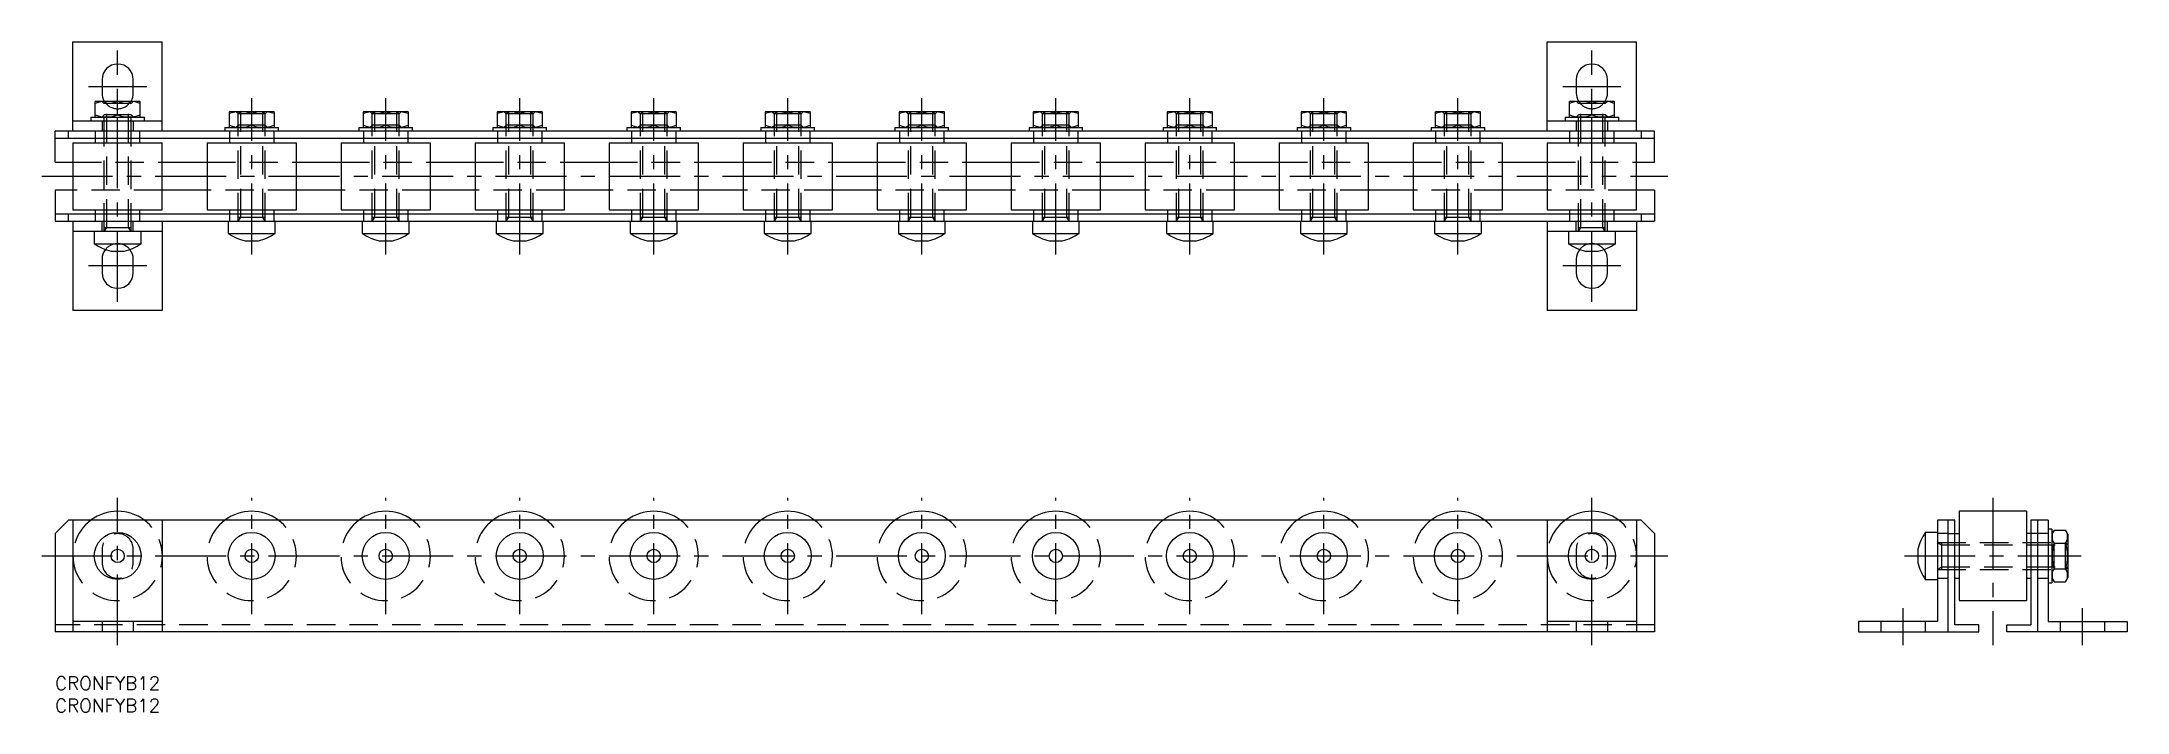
# Model space of a CAD drawing. Extents: x -3 to 464, y -8 to 142.
import ezdxf

# ---------------------------------------------------------------- set-up
doc = ezdxf.new("R2010")
doc.units = 0
doc.header["$LTSCALE"] = 0.5
doc.linetypes.add('CENTER', pattern=[50.8, 31.75, -6.35, 6.35, -6.35])
doc.linetypes.add('DASHED', pattern=[19.05, 12.7, -6.35])
for name, color, linetype in [('MSM_CENTER', 1, 'CENTER'), ('MSM_CONTINUOUS', 7, 'CONTINUOUS'), ('MSM_DASHED', 4, 'DASHED'), ('MSM_PART_NUMBER', 7, 'CONTINUOUS')]:
    doc.layers.add(name, color=color, linetype=linetype)
doc.styles.get("Standard").update_dxf_attribs({"font": 'txt.shx', "height": 3, "bigfont": 'bigfont.shx'})

# ---------------------------------------------------------------- blocks, each defined once
blk = doc.blocks.new('*U46')
at = {"layer": 'MSM_PART_NUMBER'}
blk.add_text('CRONFYB12', height=3, dxfattribs=at).set_placement((0, -3))
blk = doc.blocks.new('*U47')
at = {"layer": 'MSM_PART_NUMBER'}
blk.add_text('CRONFYB12', height=3, dxfattribs=at).set_placement((0, -8))

msp = doc.modelspace()

# ---------------------------------------------------------------- linework, layer by layer
at = {"layer": 'MSM_CENTER'}
for p, q in [((14, 83.91), (14, 140.11)), ((344, 83.91), (344, 140.11)), ((7.5, 132.11), (20.5, 132.11)), ((337.5, 132.11), (350.5, 132.11)), ((44, 94.51), (44, 129.51)), ((74, 94.51), (74, 129.51)), ((104, 94.51), (104, 129.51)), ((134, 94.51), (134, 129.51)), ((164, 94.51), (164, 129.51)), ((194, 94.51), (194, 129.51)), ((224, 94.51), (224, 129.51)), ((254, 94.51), (254, 129.51)), ((284, 94.51), (284, 129.51)), ((314, 94.51), (314, 129.51)), ((-3, 112.01), (361, 112.01)), ((20.5, 91.91), (7.5, 91.91)), ((350.5, 91.91), (337.5, 91.91)), ((14, 7), (14, 40)), ((44, 14), (44, 40)), ((74, 14), (74, 40)), ((104, 14), (104, 40)), ((134, 14), (134, 40)), ((164, 14), (164, 40)), ((194, 14), (194, 40)), ((224, 14), (224, 40)), ((254, 14), (254, 40)), ((284, 14), (284, 40)), ((314, 14), (314, 40)), ((344, 7), (344, 40)), ((433.74, 40), (433.74, 7)), ((-3, 27), (361, 27)), ((413.94, 27), (453.54, 27)), ((413.64, 7), (413.64, 15.3)), ((453.84, 7), (453.84, 15.3))]:
    msp.add_line(p, q, dxfattribs=at)
at = {"layer": 'MSM_CONTINUOUS'}
for p, q in [((4, 122.11), (4, 142.11)), ((4, 142.11), (24, 142.11)), ((24, 122.11), (24, 142.11)), ((334, 122.11), (334, 142.11)), ((334, 142.11), (354, 142.11)), ((354, 122.11), (354, 142.11)), ((10.5, 133.61), (10.5, 130.61)), ((17.5, 130.61), (17.5, 133.61)), ((340.5, 133.61), (340.5, 130.61)), ((347.5, 130.61), (347.5, 133.61)), ((9.1, 128.81), (9, 128.75)), ((9, 125.27), (9, 128.75)), ((9.1, 128.81), (18.9, 128.81)), ((14, 125.72), (14, 128.31)), ((19, 128.75), (18.9, 128.81)), ((19, 128.75), (19, 125.27)), ((39.1, 126.51), (39, 126.45)), ((39, 122.97), (39, 126.45)), ((39.1, 126.51), (48.9, 126.51)), ((49, 126.45), (48.9, 126.51)), ((49, 126.45), (49, 122.97)), ((69.1, 126.51), (69, 126.45)), ((69, 122.97), (69, 126.45)), ((69.1, 126.51), (78.9, 126.51)), ((79, 126.45), (78.9, 126.51)), ((79, 126.45), (79, 122.97)), ((99.1, 126.51), (99, 126.45)), ((99, 122.97), (99, 126.45)), ((99.1, 126.51), (108.9, 126.51)), ((109, 126.45), (108.9, 126.51)), ((109, 126.45), (109, 122.97)), ((129.1, 126.51), (129, 126.45)), ((129, 122.97), (129, 126.45)), ((129.1, 126.51), (138.9, 126.51)), ((139, 126.45), (138.9, 126.51)), ((139, 126.45), (139, 122.97)), ((159.1, 126.51), (159, 126.45)), ((159, 122.97), (159, 126.45)), ((159.1, 126.51), (168.9, 126.51)), ((169, 126.45), (168.9, 126.51)), ((169, 126.45), (169, 122.97)), ((189.1, 126.51), (189, 126.45)), ((189, 122.97), (189, 126.45)), ((189.1, 126.51), (198.9, 126.51)), ((199, 126.45), (198.9, 126.51)), ((199, 126.45), (199, 122.97)), ((219.1, 126.51), (219, 126.45)), ((219, 122.97), (219, 126.45)), ((219.1, 126.51), (228.9, 126.51)), ((229, 126.45), (228.9, 126.51)), ((229, 126.45), (229, 122.97)), ((249.1, 126.51), (249, 126.45)), ((249, 122.97), (249, 126.45)), ((249.1, 126.51), (258.9, 126.51)), ((259, 126.45), (258.9, 126.51)), ((259, 126.45), (259, 122.97)), ((279.1, 126.51), (279, 126.45)), ((279, 122.97), (279, 126.45)), ((279.1, 126.51), (288.9, 126.51)), ((289, 126.45), (288.9, 126.51)), ((289, 126.45), (289, 122.97)), ((309.1, 126.51), (309, 126.45)), ((309, 122.97), (309, 126.45)), ((309.1, 126.51), (318.9, 126.51)), ((319, 126.45), (318.9, 126.51)), ((319, 126.45), (319, 122.97)), ((339.1, 128.81), (339, 128.75)), ((339, 125.27), (339, 128.75)), ((339.1, 128.81), (348.9, 128.81)), ((344, 125.72), (344, 128.31)), ((349, 128.75), (348.9, 128.81)), ((349, 128.75), (349, 125.27)), ((0, 115.11), (0, 122.11)), ((358, 122.11), (0, 122.11)), ((3, 120.51), (3, 122.11)), ((4, 124.41), (24, 124.41)), ((8, 125.21), (8, 124.41)), ((8, 125.21), (20, 125.21)), ((9, 125.27), (9.1, 125.21)), ((18.9, 125.21), (19, 125.27)), ((20, 124.41), (20, 125.21)), ((38, 122.91), (38, 122.11)), ((38, 122.91), (50, 122.91)), ((39, 122.97), (39.1, 122.91)), ((44, 123.42), (44, 126.01)), ((48.9, 122.91), (49, 122.97)), ((50, 122.11), (50, 122.91)), ((68, 122.91), (68, 122.11)), ((68, 122.91), (80, 122.91)), ((69, 122.97), (69.1, 122.91)), ((74, 123.42), (74, 126.01)), ((78.9, 122.91), (79, 122.97)), ((80, 122.11), (80, 122.91)), ((98, 122.91), (98, 122.11)), ((98, 122.91), (110, 122.91)), ((99, 122.97), (99.1, 122.91)), ((104, 123.42), (104, 126.01)), ((108.9, 122.91), (109, 122.97)), ((110, 122.11), (110, 122.91)), ((128, 122.91), (128, 122.11)), ((128, 122.91), (140, 122.91)), ((129, 122.97), (129.1, 122.91)), ((134, 123.42), (134, 126.01)), ((138.9, 122.91), (139, 122.97)), ((140, 122.11), (140, 122.91)), ((158, 122.91), (158, 122.11)), ((158, 122.91), (170, 122.91)), ((159, 122.97), (159.1, 122.91)), ((164, 123.42), (164, 126.01)), ((168.9, 122.91), (169, 122.97)), ((170, 122.11), (170, 122.91)), ((188, 122.91), (188, 122.11)), ((188, 122.91), (200, 122.91)), ((189, 122.97), (189.1, 122.91)), ((194, 123.42), (194, 126.01)), ((198.9, 122.91), (199, 122.97)), ((200, 122.11), (200, 122.91)), ((218, 122.91), (218, 122.11)), ((218, 122.91), (230, 122.91)), ((219, 122.97), (219.1, 122.91)), ((224, 123.42), (224, 126.01)), ((228.9, 122.91), (229, 122.97)), ((230, 122.11), (230, 122.91)), ((248, 122.91), (248, 122.11)), ((248, 122.91), (260, 122.91)), ((249, 122.97), (249.1, 122.91)), ((254, 123.42), (254, 126.01)), ((258.9, 122.91), (259, 122.97)), ((260, 122.11), (260, 122.91)), ((278, 122.91), (278, 122.11)), ((278, 122.91), (290, 122.91)), ((279, 122.97), (279.1, 122.91)), ((284, 123.42), (284, 126.01)), ((288.9, 122.91), (289, 122.97)), ((290, 122.11), (290, 122.91)), ((308, 122.91), (308, 122.11)), ((308, 122.91), (320, 122.91)), ((309, 122.97), (309.1, 122.91)), ((314, 123.42), (314, 126.01)), ((318.9, 122.91), (319, 122.97)), ((320, 122.11), (320, 122.91)), ((334, 124.41), (354, 124.41)), ((338, 125.21), (338, 124.41)), ((338, 125.21), (350, 125.21)), ((339, 125.27), (339.1, 125.21)), ((348.9, 125.21), (349, 125.27)), ((350, 124.41), (350, 125.21)), ((355, 122.11), (355, 120.51)), ((358, 115.11), (358, 122.11)), ((0, 120.51), (358, 120.51)), ((4, 119.51), (4, 104.51)), ((4, 119.51), (24, 119.51)), ((9, 120.51), (9, 119.51)), ((19, 119.51), (19, 120.51)), ((24, 104.51), (24, 119.51)), ((34, 119.51), (34, 104.51)), ((34, 119.51), (54, 119.51)), ((39, 120.51), (39, 119.51)), ((49, 119.51), (49, 120.51)), ((54, 104.51), (54, 119.51)), ((64, 119.51), (64, 104.51)), ((64, 119.51), (84, 119.51)), ((69, 120.51), (69, 119.51)), ((79, 119.51), (79, 120.51)), ((84, 104.51), (84, 119.51)), ((94, 119.51), (94, 104.51)), ((94, 119.51), (114, 119.51)), ((99, 120.51), (99, 119.51)), ((109, 119.51), (109, 120.51)), ((114, 104.51), (114, 119.51)), ((124, 119.51), (124, 104.51)), ((124, 119.51), (144, 119.51)), ((129, 120.51), (129, 119.51)), ((139, 119.51), (139, 120.51)), ((144, 104.51), (144, 119.51)), ((154, 119.51), (154, 104.51)), ((154, 119.51), (174, 119.51)), ((159, 120.51), (159, 119.51)), ((169, 119.51), (169, 120.51)), ((174, 104.51), (174, 119.51)), ((184, 119.51), (184, 104.51)), ((184, 119.51), (204, 119.51)), ((189, 120.51), (189, 119.51)), ((199, 119.51), (199, 120.51)), ((204, 104.51), (204, 119.51)), ((214, 119.51), (214, 104.51)), ((214, 119.51), (234, 119.51)), ((219, 120.51), (219, 119.51)), ((229, 119.51), (229, 120.51)), ((234, 104.51), (234, 119.51)), ((244, 119.51), (244, 104.51)), ((244, 119.51), (264, 119.51)), ((249, 120.51), (249, 119.51)), ((259, 119.51), (259, 120.51)), ((264, 104.51), (264, 119.51)), ((274, 119.51), (274, 104.51)), ((274, 119.51), (294, 119.51)), ((279, 120.51), (279, 119.51)), ((289, 119.51), (289, 120.51)), ((294, 104.51), (294, 119.51)), ((304, 119.51), (304, 104.51)), ((304, 119.51), (324, 119.51)), ((309, 120.51), (309, 119.51)), ((319, 119.51), (319, 120.51)), ((324, 104.51), (324, 119.51)), ((334, 119.51), (334, 104.51)), ((334, 119.51), (354, 119.51)), ((339, 120.51), (339, 119.51)), ((349, 119.51), (349, 120.51)), ((354, 104.51), (354, 119.51)), ((0, 115.11), (4, 115.11)), ((24, 115.11), (34, 115.11)), ((54, 115.11), (64, 115.11)), ((84, 115.11), (94, 115.11)), ((114, 115.11), (124, 115.11)), ((144, 115.11), (154, 115.11)), ((174, 115.11), (184, 115.11)), ((204, 115.11), (214, 115.11)), ((234, 115.11), (244, 115.11)), ((264, 115.11), (274, 115.11)), ((294, 115.11), (304, 115.11)), ((324, 115.11), (334, 115.11)), ((354, 115.11), (358, 115.11)), ((0, 108.91), (0, 101.91)), ((4, 108.91), (0, 108.91)), ((34, 108.91), (24, 108.91)), ((64, 108.91), (54, 108.91)), ((94, 108.91), (84, 108.91)), ((124, 108.91), (114, 108.91)), ((154, 108.91), (144, 108.91)), ((184, 108.91), (174, 108.91)), ((214, 108.91), (204, 108.91)), ((244, 108.91), (234, 108.91)), ((274, 108.91), (264, 108.91)), ((304, 108.91), (294, 108.91)), ((334, 108.91), (324, 108.91)), ((358, 108.91), (354, 108.91)), ((358, 108.91), (358, 101.91)), ((358, 103.51), (0, 103.51)), ((3, 101.91), (3, 103.51)), ((4, 104.51), (24, 104.51)), ((9, 104.51), (9, 103.51)), ((19, 103.51), (19, 104.51)), ((34, 104.51), (54, 104.51)), ((39, 104.51), (39, 103.51)), ((49, 103.51), (49, 104.51)), ((64, 104.51), (84, 104.51)), ((69, 104.51), (69, 103.51)), ((79, 103.51), (79, 104.51)), ((94, 104.51), (114, 104.51)), ((99, 104.51), (99, 103.51)), ((109, 103.51), (109, 104.51)), ((124, 104.51), (144, 104.51)), ((129, 104.51), (129, 103.51)), ((139, 103.51), (139, 104.51)), ((154, 104.51), (174, 104.51)), ((159, 104.51), (159, 103.51)), ((169, 103.51), (169, 104.51)), ((184, 104.51), (204, 104.51)), ((189, 104.51), (189, 103.51)), ((199, 103.51), (199, 104.51)), ((214, 104.51), (234, 104.51)), ((219, 104.51), (219, 103.51)), ((229, 103.51), (229, 104.51)), ((244, 104.51), (264, 104.51)), ((249, 104.51), (249, 103.51)), ((259, 103.51), (259, 104.51)), ((274, 104.51), (294, 104.51)), ((279, 104.51), (279, 103.51)), ((289, 103.51), (289, 104.51)), ((304, 104.51), (324, 104.51)), ((309, 104.51), (309, 103.51)), ((319, 103.51), (319, 104.51)), ((334, 104.51), (354, 104.51)), ((339, 104.51), (339, 103.51)), ((349, 103.51), (349, 104.51)), ((355, 103.51), (355, 101.91)), ((0, 101.91), (358, 101.91)), ((4, 101.91), (4, 81.91)), ((24, 99.61), (4, 99.61)), ((8.75, 99.61), (8.75, 96.9)), ((19.25, 96.9), (19.25, 99.61)), ((24, 101.91), (24, 81.91)), ((38.75, 101.91), (38.75, 99.2)), ((38.75, 99.2), (49.25, 99.2)), ((49.25, 99.2), (49.25, 101.91)), ((68.75, 101.91), (68.75, 99.2)), ((68.75, 99.2), (79.25, 99.2)), ((79.25, 99.2), (79.25, 101.91)), ((98.75, 101.91), (98.75, 99.2)), ((98.75, 99.2), (109.25, 99.2)), ((109.25, 99.2), (109.25, 101.91)), ((128.75, 101.91), (128.75, 99.2)), ((128.75, 99.2), (139.25, 99.2)), ((139.25, 99.2), (139.25, 101.91)), ((158.75, 101.91), (158.75, 99.2)), ((158.75, 99.2), (169.25, 99.2)), ((169.25, 99.2), (169.25, 101.91)), ((188.75, 101.91), (188.75, 99.2)), ((188.75, 99.2), (199.25, 99.2)), ((199.25, 99.2), (199.25, 101.91)), ((218.75, 101.91), (218.75, 99.2)), ((218.75, 99.2), (229.25, 99.2)), ((229.25, 99.2), (229.25, 101.91)), ((248.75, 101.91), (248.75, 99.2)), ((248.75, 99.2), (259.25, 99.2)), ((259.25, 99.2), (259.25, 101.91)), ((278.75, 101.91), (278.75, 99.2)), ((278.75, 99.2), (289.25, 99.2)), ((289.25, 99.2), (289.25, 101.91)), ((308.75, 101.91), (308.75, 99.2)), ((308.75, 99.2), (319.25, 99.2)), ((319.25, 99.2), (319.25, 101.91)), ((334, 101.91), (334, 81.91)), ((354, 99.61), (334, 99.61)), ((338.75, 99.61), (338.75, 96.9)), ((349.25, 96.9), (349.25, 99.61)), ((354, 101.91), (354, 81.91)), ((8.75, 96.9), (19.25, 96.9)), ((10.5, 93.41), (10.5, 90.41)), ((12.51, 95.21), (15.49, 95.21)), ((17.5, 90.41), (17.5, 93.41)), ((42.51, 97.51), (45.49, 97.51)), ((72.51, 97.51), (75.49, 97.51)), ((102.51, 97.51), (105.49, 97.51)), ((132.51, 97.51), (135.49, 97.51)), ((162.51, 97.51), (165.49, 97.51)), ((192.51, 97.51), (195.49, 97.51)), ((222.51, 97.51), (225.49, 97.51)), ((252.51, 97.51), (255.49, 97.51)), ((282.51, 97.51), (285.49, 97.51)), ((312.51, 97.51), (315.49, 97.51)), ((338.75, 96.9), (349.25, 96.9)), ((340.5, 93.41), (340.5, 90.41)), ((342.51, 95.21), (345.49, 95.21)), ((347.5, 90.41), (347.5, 93.41)), ((24, 81.91), (4, 81.91)), ((354, 81.91), (334, 81.91)), ((0, 32), (3, 35)), ((355, 35), (3, 35)), ((4, 35), (4, 10)), ((24, 35), (24, 10)), ((334, 35), (334, 10)), ((354, 35), (354, 10)), ((355, 35), (358, 32)), ((425.24, 35), (421.34, 35)), ((421.34, 35), (421.34, 12.3)), ((423.64, 35), (423.64, 10)), ((425.24, 11.6), (425.24, 35)), ((426.24, 37), (426.24, 17)), ((441.24, 37), (426.24, 37)), ((441.24, 37), (441.24, 17)), ((442.24, 35), (442.24, 11.6)), ((446.14, 35), (442.24, 35)), ((443.84, 10), (443.84, 35)), ((446.14, 35), (446.14, 12.3)), ((446.94, 33), (446.14, 33)), ((446.94, 33), (446.94, 21)), ((447.44, 32.77), (446.94, 31.9)), ((447.44, 32.77), (450.03, 32.77)), ((450.54, 31.9), (450.03, 32.77)), ((0, 32), (0, 10)), ((358, 32), (358, 10)), ((416.94, 28.49), (416.94, 25.51)), ((418.63, 32.25), (418.63, 21.75)), ((421.34, 32.25), (418.63, 32.25)), ((423.64, 32), (426.24, 32)), ((443.84, 32), (441.24, 32)), ((447.44, 29.89), (450.03, 29.89)), ((450.54, 31.9), (450.54, 22.1)), ((447.44, 24.11), (450.03, 24.11)), ((418.63, 21.75), (421.34, 21.75)), ((425.24, 22), (426.24, 22)), ((441.24, 22), (442.24, 22)), ((446.14, 21), (446.94, 21)), ((446.94, 22.1), (447.44, 21.23)), ((447.44, 21.23), (450.03, 21.23)), ((450.03, 21.23), (450.54, 22.1)), ((426.24, 17), (441.24, 17)), ((358, 10), (0, 10)), ((24, 12.3), (4, 12.3)), ((354, 12.3), (334, 12.3)), ((421.34, 12.3), (403.64, 12.3)), ((403.64, 12.3), (403.64, 10)), ((403.64, 10), (430.64, 10)), ((430.64, 11.6), (425.24, 11.6)), ((430.64, 10), (430.64, 11.6)), ((436.84, 11.6), (442.24, 11.6)), ((436.84, 10), (436.84, 11.6)), ((463.84, 10), (436.84, 10)), ((446.14, 12.3), (463.84, 12.3)), ((463.84, 12.3), (463.84, 10))]:
    msp.add_line(p, q, dxfattribs=at)
for centre, radius in [((14, 27), 5.25), ((14, 27), 1.49), ((44, 27), 5.25), ((44, 27), 1.49), ((74, 27), 5.25), ((74, 27), 1.49), ((104, 27), 5.25), ((104, 27), 1.49), ((134, 27), 5.25), ((134, 27), 1.49), ((164, 27), 5.25), ((164, 27), 1.49), ((194, 27), 5.25), ((194, 27), 1.49), ((224, 27), 5.25), ((224, 27), 1.49), ((254, 27), 5.25), ((254, 27), 1.49), ((284, 27), 5.25), ((284, 27), 1.49), ((314, 27), 5.25), ((314, 27), 1.49), ((344, 27), 5.25), ((344, 27), 1.49)]:
    msp.add_circle(centre, radius, dxfattribs=at)
for centre, radius, start, end in [((14, 133.61), 3.5, 0, 180), ((344, 133.61), 3.5, 0, 180), ((11.5, 121.38), 7.37, 70.1592, 109.8408), ((14, 130.61), 3.5, 180, 210.9497), ((16.5, 121.38), 7.37, 70.1592, 109.8408), ((14, 130.61), 3.5, 329.0503, 0), ((41.5, 119.08), 7.37, 70.1592, 109.8408), ((46.5, 119.08), 7.37, 70.1592, 109.8408), ((71.5, 119.08), 7.37, 70.1592, 109.8408), ((76.5, 119.08), 7.37, 70.1592, 109.8408), ((101.5, 119.08), 7.37, 70.1592, 109.8408), ((106.5, 119.08), 7.37, 70.1592, 109.8408), ((131.5, 119.08), 7.37, 70.1592, 109.8408), ((136.5, 119.08), 7.37, 70.1592, 109.8408), ((161.5, 119.08), 7.37, 70.1592, 109.8408), ((166.5, 119.08), 7.37, 70.1592, 109.8408), ((191.5, 119.08), 7.37, 70.1592, 109.8408), ((196.5, 119.08), 7.37, 70.1592, 109.8408), ((221.5, 119.08), 7.37, 70.1592, 109.8408), ((226.5, 119.08), 7.37, 70.1592, 109.8408), ((251.5, 119.08), 7.37, 70.1592, 109.8408), ((256.5, 119.08), 7.37, 70.1592, 109.8408), ((281.5, 119.08), 7.37, 70.1592, 109.8408), ((286.5, 119.08), 7.37, 70.1592, 109.8408), ((311.5, 119.08), 7.37, 70.1592, 109.8408), ((316.5, 119.08), 7.37, 70.1592, 109.8408), ((341.5, 121.38), 7.37, 70.1592, 109.8408), ((344, 130.61), 3.5, 180, 210.9497), ((346.5, 121.38), 7.37, 70.1592, 109.8408), ((344, 130.61), 3.5, 329.0503, 0), ((11.5, 132.64), 7.37, 250.1592, 289.8408), ((16.5, 132.64), 7.37, 250.1592, 289.8408), ((41.5, 130.34), 7.37, 250.1592, 289.8408), ((46.5, 130.34), 7.37, 250.1592, 289.8408), ((71.5, 130.34), 7.37, 250.1592, 289.8408), ((76.5, 130.34), 7.37, 250.1592, 289.8408), ((101.5, 130.34), 7.37, 250.1592, 289.8408), ((106.5, 130.34), 7.37, 250.1592, 289.8408), ((131.5, 130.34), 7.37, 250.1592, 289.8408), ((136.5, 130.34), 7.37, 250.1592, 289.8408), ((161.5, 130.34), 7.37, 250.1592, 289.8408), ((166.5, 130.34), 7.37, 250.1592, 289.8408), ((191.5, 130.34), 7.37, 250.1592, 289.8408), ((196.5, 130.34), 7.37, 250.1592, 289.8408), ((221.5, 130.34), 7.37, 250.1592, 289.8408), ((226.5, 130.34), 7.37, 250.1592, 289.8408), ((251.5, 130.34), 7.37, 250.1592, 289.8408), ((256.5, 130.34), 7.37, 250.1592, 289.8408), ((281.5, 130.34), 7.37, 250.1592, 289.8408), ((286.5, 130.34), 7.37, 250.1592, 289.8408), ((311.5, 130.34), 7.37, 250.1592, 289.8408), ((316.5, 130.34), 7.37, 250.1592, 289.8408), ((341.5, 132.64), 7.37, 250.1592, 289.8408), ((346.5, 132.64), 7.37, 250.1592, 289.8408), ((45.54, 109.25), 12.12, 235.9445, 255.5214), ((42.46, 109.25), 12.12, 284.4786, 304.0555), ((75.54, 109.25), 12.12, 235.9445, 255.5214), ((72.46, 109.25), 12.12, 284.4786, 304.0555), ((105.54, 109.25), 12.12, 235.9445, 255.5214), ((102.46, 109.25), 12.12, 284.4786, 304.0555), ((135.54, 109.25), 12.12, 235.9445, 255.5214), ((132.46, 109.25), 12.12, 284.4786, 304.0555), ((165.54, 109.25), 12.12, 235.9445, 255.5214), ((162.46, 109.25), 12.12, 284.4786, 304.0555), ((195.54, 109.25), 12.12, 235.9445, 255.5214), ((192.46, 109.25), 12.12, 284.4786, 304.0555), ((225.54, 109.25), 12.12, 235.9445, 255.5214), ((222.46, 109.25), 12.12, 284.4786, 304.0555), ((255.54, 109.25), 12.12, 235.9445, 255.5214), ((252.46, 109.25), 12.12, 284.4786, 304.0555), ((285.54, 109.25), 12.12, 235.9445, 255.5214), ((282.46, 109.25), 12.12, 284.4786, 304.0555), ((315.54, 109.25), 12.12, 235.9445, 255.5214), ((312.46, 109.25), 12.12, 284.4786, 304.0555), ((15.54, 106.95), 12.12, 235.9445, 255.5214), ((14, 93.41), 3.5, 141.2477, 180), ((12.46, 106.95), 12.12, 284.4786, 304.0555), ((14, 93.41), 3.5, 0, 38.7523), ((345.54, 106.95), 12.12, 235.9445, 255.5214), ((344, 93.41), 3.5, 141.2477, 180), ((342.46, 106.95), 12.12, 284.4786, 304.0555), ((344, 93.41), 3.5, 0, 38.7523), ((14, 90.41), 3.5, 180, 0), ((344, 90.41), 3.5, 180, 0), ((14, 27), 10, 53.1301, 126.8699), ((44, 27), 10, 53.1301, 126.8699), ((74, 27), 10, 53.1301, 126.8699), ((104, 27), 10, 53.1301, 126.8699), ((134, 27), 10, 53.1301, 126.8699), ((164, 27), 10, 53.1301, 126.8699), ((194, 27), 10, 53.1301, 126.8699), ((224, 27), 10, 53.1301, 126.8699), ((254, 27), 10, 53.1301, 126.8699), ((284, 27), 10, 53.1301, 126.8699), ((314, 27), 10, 53.1301, 126.8699), ((344, 27), 10, 53.1301, 126.8699), ((428.67, 25.46), 12.12, 145.9445, 165.5214), ((449.55, 31.33), 2.56, 154.3574, 214.3573), ((456.6, 27), 9.61, 162.5124, 197.4876), ((447.92, 31.33), 2.56, 325.6427, 25.6426), ((440.87, 27), 9.61, 342.5124, 17.4876), ((428.67, 28.54), 12.12, 194.4786, 214.0555), ((449.55, 22.67), 2.56, 145.6427, 205.6426), ((447.92, 22.67), 2.56, 334.3574, 34.3573)]:
    msp.add_arc(centre, radius, start, end, dxfattribs=at)
at = {"layer": 'MSM_DASHED'}
for p, q in [((10.46, 128.81), (11, 128.27)), ((11.54, 128.81), (11, 128.27)), ((17, 128.27), (11, 128.27)), ((11, 99.61), (11, 128.27)), ((11.54, 100.55), (11.54, 128.81)), ((16.46, 128.81), (17, 128.27)), ((16.46, 100.55), (16.46, 128.81)), ((17.54, 128.81), (17, 128.27)), ((17, 99.61), (17, 128.27)), ((40.46, 126.51), (41, 125.97)), ((41.54, 126.51), (41, 125.97)), ((41.54, 102.85), (41.54, 126.51)), ((46.46, 126.51), (47, 125.97)), ((46.46, 102.85), (46.46, 126.51)), ((47.54, 126.51), (47, 125.97)), ((70.46, 126.51), (71, 125.97)), ((71.54, 126.51), (71, 125.97)), ((71.54, 102.85), (71.54, 126.51)), ((76.46, 126.51), (77, 125.97)), ((76.46, 102.85), (76.46, 126.51)), ((77.54, 126.51), (77, 125.97)), ((100.46, 126.51), (101, 125.97)), ((101.54, 126.51), (101, 125.97)), ((101.54, 102.85), (101.54, 126.51)), ((106.46, 126.51), (107, 125.97)), ((106.46, 102.85), (106.46, 126.51)), ((107.54, 126.51), (107, 125.97)), ((130.46, 126.51), (131, 125.97)), ((131.54, 126.51), (131, 125.97)), ((131.54, 102.85), (131.54, 126.51)), ((136.46, 126.51), (137, 125.97)), ((136.46, 102.85), (136.46, 126.51)), ((137.54, 126.51), (137, 125.97)), ((160.46, 126.51), (161, 125.97)), ((161.54, 126.51), (161, 125.97)), ((161.54, 102.85), (161.54, 126.51)), ((166.46, 126.51), (167, 125.97)), ((166.46, 102.85), (166.46, 126.51)), ((167.54, 126.51), (167, 125.97)), ((190.46, 126.51), (191, 125.97)), ((191.54, 126.51), (191, 125.97)), ((191.54, 102.85), (191.54, 126.51)), ((196.46, 126.51), (197, 125.97)), ((196.46, 102.85), (196.46, 126.51)), ((197.54, 126.51), (197, 125.97)), ((220.46, 126.51), (221, 125.97)), ((221.54, 126.51), (221, 125.97)), ((221.54, 102.85), (221.54, 126.51)), ((226.46, 126.51), (227, 125.97)), ((226.46, 102.85), (226.46, 126.51)), ((227.54, 126.51), (227, 125.97)), ((250.46, 126.51), (251, 125.97)), ((251.54, 126.51), (251, 125.97)), ((251.54, 102.85), (251.54, 126.51)), ((256.46, 126.51), (257, 125.97)), ((256.46, 102.85), (256.46, 126.51)), ((257.54, 126.51), (257, 125.97)), ((280.46, 126.51), (281, 125.97)), ((281.54, 126.51), (281, 125.97)), ((281.54, 102.85), (281.54, 126.51)), ((286.46, 126.51), (287, 125.97)), ((286.46, 102.85), (286.46, 126.51)), ((287.54, 126.51), (287, 125.97)), ((310.46, 126.51), (311, 125.97)), ((311.54, 126.51), (311, 125.97)), ((311.54, 102.85), (311.54, 126.51)), ((316.46, 126.51), (317, 125.97)), ((316.46, 102.85), (316.46, 126.51)), ((317.54, 126.51), (317, 125.97)), ((340.46, 128.81), (341, 128.27)), ((341.54, 128.81), (341, 128.27)), ((341, 99.61), (341, 128.27)), ((347, 128.27), (341, 128.27)), ((341.54, 100.55), (341.54, 128.81)), ((346.46, 100.55), (346.46, 128.81)), ((346.46, 128.81), (347, 128.27)), ((347.54, 128.81), (347, 128.27)), ((347, 99.61), (347, 128.27)), ((9, 122.11), (9, 120.51)), ((10.46, 125.21), (11, 125.75)), ((10.5, 124.41), (10.5, 122.11)), ((17, 125.75), (11, 125.75)), ((17.54, 125.21), (17, 125.75)), ((17.5, 124.41), (17.5, 122.11)), ((19, 120.51), (19, 122.11)), ((39, 122.11), (39, 120.51)), ((40.46, 122.91), (41, 123.45)), ((47, 125.97), (41, 125.97)), ((41, 101.91), (41, 125.97)), ((47, 123.45), (41, 123.45)), ((47, 101.91), (47, 125.97)), ((47.54, 122.91), (47, 123.45)), ((49, 120.51), (49, 122.11)), ((69, 122.11), (69, 120.51)), ((70.46, 122.91), (71, 123.45)), ((77, 125.97), (71, 125.97)), ((71, 101.91), (71, 125.97)), ((77, 123.45), (71, 123.45)), ((77, 101.91), (77, 125.97)), ((77.54, 122.91), (77, 123.45)), ((79, 120.51), (79, 122.11)), ((99, 122.11), (99, 120.51)), ((100.46, 122.91), (101, 123.45)), ((107, 125.97), (101, 125.97)), ((101, 101.91), (101, 125.97)), ((107, 123.45), (101, 123.45)), ((107, 101.91), (107, 125.97)), ((107.54, 122.91), (107, 123.45)), ((109, 120.51), (109, 122.11)), ((129, 122.11), (129, 120.51)), ((130.46, 122.91), (131, 123.45)), ((137, 125.97), (131, 125.97)), ((131, 101.91), (131, 125.97)), ((137, 123.45), (131, 123.45)), ((137, 101.91), (137, 125.97)), ((137.54, 122.91), (137, 123.45)), ((139, 120.51), (139, 122.11)), ((159, 122.11), (159, 120.51)), ((160.46, 122.91), (161, 123.45)), ((167, 125.97), (161, 125.97)), ((161, 101.91), (161, 125.97)), ((167, 123.45), (161, 123.45)), ((167, 101.91), (167, 125.97)), ((167.54, 122.91), (167, 123.45)), ((169, 120.51), (169, 122.11)), ((189, 122.11), (189, 120.51)), ((190.46, 122.91), (191, 123.45)), ((197, 125.97), (191, 125.97)), ((191, 101.91), (191, 125.97)), ((197, 123.45), (191, 123.45)), ((197, 101.91), (197, 125.97)), ((197.54, 122.91), (197, 123.45)), ((199, 120.51), (199, 122.11)), ((219, 122.11), (219, 120.51)), ((220.46, 122.91), (221, 123.45)), ((227, 125.97), (221, 125.97)), ((221, 101.91), (221, 125.97)), ((227, 123.45), (221, 123.45)), ((227, 101.91), (227, 125.97)), ((227.54, 122.91), (227, 123.45)), ((229, 120.51), (229, 122.11)), ((249, 122.11), (249, 120.51)), ((250.46, 122.91), (251, 123.45)), ((257, 125.97), (251, 125.97)), ((251, 101.91), (251, 125.97)), ((257, 123.45), (251, 123.45)), ((257, 101.91), (257, 125.97)), ((257.54, 122.91), (257, 123.45)), ((259, 120.51), (259, 122.11)), ((279, 122.11), (279, 120.51)), ((280.46, 122.91), (281, 123.45)), ((287, 125.97), (281, 125.97)), ((281, 101.91), (281, 125.97)), ((287, 123.45), (281, 123.45)), ((287, 101.91), (287, 125.97)), ((287.54, 122.91), (287, 123.45)), ((289, 120.51), (289, 122.11)), ((309, 122.11), (309, 120.51)), ((310.46, 122.91), (311, 123.45)), ((317, 125.97), (311, 125.97)), ((311, 101.91), (311, 125.97)), ((317, 123.45), (311, 123.45)), ((317, 101.91), (317, 125.97)), ((317.54, 122.91), (317, 123.45)), ((319, 120.51), (319, 122.11)), ((339, 122.11), (339, 120.51)), ((340.46, 125.21), (341, 125.75)), ((340.5, 124.41), (340.5, 122.11)), ((347, 125.75), (341, 125.75)), ((347.54, 125.21), (347, 125.75)), ((347.5, 124.41), (347.5, 122.11)), ((349, 120.51), (349, 122.11)), ((4, 115.11), (24, 115.11)), ((34, 115.11), (54, 115.11)), ((64, 115.11), (84, 115.11)), ((94, 115.11), (114, 115.11)), ((124, 115.11), (144, 115.11)), ((154, 115.11), (174, 115.11)), ((184, 115.11), (204, 115.11)), ((214, 115.11), (234, 115.11)), ((244, 115.11), (264, 115.11)), ((274, 115.11), (294, 115.11)), ((304, 115.11), (324, 115.11)), ((334, 115.11), (354, 115.11)), ((24, 108.91), (4, 108.91)), ((54, 108.91), (34, 108.91)), ((84, 108.91), (64, 108.91)), ((114, 108.91), (94, 108.91)), ((144, 108.91), (124, 108.91)), ((174, 108.91), (154, 108.91)), ((204, 108.91), (184, 108.91)), ((234, 108.91), (214, 108.91)), ((264, 108.91), (244, 108.91)), ((294, 108.91), (274, 108.91)), ((324, 108.91), (304, 108.91)), ((354, 108.91), (334, 108.91)), ((9, 103.51), (9, 101.91)), ((19, 101.91), (19, 103.51)), ((39, 103.51), (39, 101.91)), ((41, 102.85), (47, 102.85)), ((41, 101.91), (41.54, 102.85)), ((47, 101.91), (46.46, 102.85)), ((49, 101.91), (49, 103.51)), ((69, 103.51), (69, 101.91)), ((71, 102.85), (77, 102.85)), ((71, 101.91), (71.54, 102.85)), ((77, 101.91), (76.46, 102.85)), ((79, 101.91), (79, 103.51)), ((99, 103.51), (99, 101.91)), ((101, 102.85), (107, 102.85)), ((101, 101.91), (101.54, 102.85)), ((107, 101.91), (106.46, 102.85)), ((109, 101.91), (109, 103.51)), ((129, 103.51), (129, 101.91)), ((131, 102.85), (137, 102.85)), ((131, 101.91), (131.54, 102.85)), ((137, 101.91), (136.46, 102.85)), ((139, 101.91), (139, 103.51)), ((159, 103.51), (159, 101.91)), ((161, 102.85), (167, 102.85)), ((161, 101.91), (161.54, 102.85)), ((167, 101.91), (166.46, 102.85)), ((169, 101.91), (169, 103.51)), ((189, 103.51), (189, 101.91)), ((191, 102.85), (197, 102.85)), ((191, 101.91), (191.54, 102.85)), ((197, 101.91), (196.46, 102.85)), ((199, 101.91), (199, 103.51)), ((219, 103.51), (219, 101.91)), ((221, 102.85), (227, 102.85)), ((221, 101.91), (221.54, 102.85)), ((227, 101.91), (226.46, 102.85)), ((229, 101.91), (229, 103.51)), ((249, 103.51), (249, 101.91)), ((251, 102.85), (257, 102.85)), ((251, 101.91), (251.54, 102.85)), ((257, 101.91), (256.46, 102.85)), ((259, 101.91), (259, 103.51)), ((279, 103.51), (279, 101.91)), ((281, 102.85), (287, 102.85)), ((281, 101.91), (281.54, 102.85)), ((287, 101.91), (286.46, 102.85)), ((289, 101.91), (289, 103.51)), ((309, 103.51), (309, 101.91)), ((311, 102.85), (317, 102.85)), ((311, 101.91), (311.54, 102.85)), ((317, 101.91), (316.46, 102.85)), ((319, 101.91), (319, 103.51)), ((339, 103.51), (339, 101.91)), ((349, 101.91), (349, 103.51)), ((10.5, 99.61), (10.5, 101.91)), ((11, 100.55), (17, 100.55)), ((11, 99.61), (11.54, 100.55)), ((17, 99.61), (16.46, 100.55)), ((17.5, 99.61), (17.5, 101.91)), ((340.5, 99.61), (340.5, 101.91)), ((341, 99.61), (341.54, 100.55)), ((341, 100.55), (347, 100.55)), ((347, 99.61), (346.46, 100.55)), ((347.5, 99.61), (347.5, 101.91)), ((10.5, 28.5), (10.5, 25.5)), ((17.5, 25.5), (17.5, 28.5)), ((340.5, 28.5), (340.5, 25.5)), ((347.5, 25.5), (347.5, 28.5)), ((423.64, 32), (421.34, 32)), ((421.34, 30), (450, 30)), ((421.34, 30), (422.27, 29.46)), ((422.27, 30), (422.27, 24)), ((422.27, 29.46), (450.54, 29.46)), ((446.14, 32), (443.84, 32)), ((446.94, 30.54), (447.48, 30)), ((447.48, 24), (447.48, 30)), ((450.54, 30.54), (450, 30)), ((450, 24), (450, 30)), ((450.54, 29.46), (450, 30)), ((421.34, 24), (422.27, 24.54)), ((421.34, 24), (450, 24)), ((422.27, 24.54), (450.54, 24.54)), ((446.94, 23.46), (447.48, 24)), ((450.54, 24.54), (450, 24)), ((450.54, 23.46), (450, 24)), ((421.34, 22), (423.64, 22)), ((443.84, 22), (446.14, 22)), ((358, 11.6), (0, 11.6)), ((10.5, 12.3), (10.5, 10)), ((17.5, 12.3), (17.5, 10)), ((340.5, 12.3), (340.5, 10)), ((347.5, 12.3), (347.5, 10)), ((408.64, 12.3), (408.64, 10)), ((418.64, 10), (418.64, 12.3)), ((448.84, 12.3), (448.84, 10)), ((458.84, 10), (458.84, 12.3))]:
    msp.add_line(p, q, dxfattribs=at)
for centre, radius, start, end in [((14, 130.61), 3.5, 210.9497, 329.0503), ((344, 130.61), 3.5, 210.9497, 329.0503), ((14, 93.41), 3.5, 38.7523, 141.2477), ((344, 93.41), 3.5, 38.7523, 141.2477), ((14, 27), 10, 126.8699, 53.1301), ((44, 27), 10, 126.8699, 53.1301), ((74, 27), 10, 126.8699, 53.1301), ((104, 27), 10, 126.8699, 53.1301), ((134, 27), 10, 126.8699, 53.1301), ((164, 27), 10, 126.8699, 53.1301), ((194, 27), 10, 126.8699, 53.1301), ((224, 27), 10, 126.8699, 53.1301), ((254, 27), 10, 126.8699, 53.1301), ((284, 27), 10, 126.8699, 53.1301), ((314, 27), 10, 126.8699, 53.1301), ((344, 27), 10, 126.8699, 53.1301), ((14, 28.5), 3.5, 0, 180), ((344, 28.5), 3.5, 0, 180), ((14, 25.5), 3.5, 180, 0), ((344, 25.5), 3.5, 180, 0)]:
    msp.add_arc(centre, radius, start, end, dxfattribs=at)

# ---------------------------------------------------------------- block references
at = {"layer": 'MSM_CONTINUOUS'}
for name in ['*U46', '*U47']:
    msp.add_blockref(name, (0, 0), dxfattribs=at)

doc.saveas('drawing.dxf')
